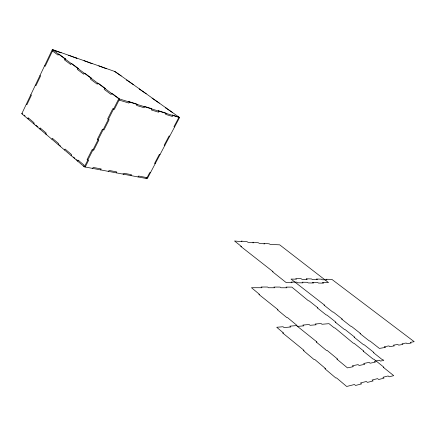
<?xml version="1.0" encoding="UTF-8"?>
<svg xmlns="http://www.w3.org/2000/svg" width="436" height="436" viewBox="0 0 436 436"><rect width="100%" height="100%" fill="white"/><g stroke="black" fill="none" stroke-linecap="round" stroke-linejoin="round"><path stroke-width="0.65" d="M21.8 113.703L52.331 49.519L115.164 71.618L179.561 117.567L147.281 178.678L84.393 166.857L21.8 113.703L22.65 113.91M51.922 139.28L52.396 138.31L58.702 143.651L58.217 144.627M64.615 150.055L65.1 149.074L71.597 154.584L71.106 155.57M77.701 161.167L78.197 160.175L84.224 165.282L83.717 166.285L84.557 166.438M84.393 166.857L118.788 98.754L52.331 49.519M85.227 167.01L88.595 160.35L87.086 159.614L92.165 149.553L93.675 150.295L98.792 140.174L97.277 139.427L102.422 129.23L103.942 129.988L109.125 119.731L107.605 118.963L112.82 108.629L114.346 109.403L119.6 99.005L112.483 93.735L111.671 93.478L111.147 94.519L104.15 89.32L104.662 88.29L105.474 88.546L98.58 83.445L97.762 83.178L97.255 84.203L90.47 79.167L90.971 78.148L91.789 78.415L85.102 73.466L84.284 73.194L83.788 74.207L77.205 69.319L77.695 68.316L78.518 68.588L72.038 63.792L71.21 63.509L70.725 64.512L64.343 59.77L64.822 58.778L65.651 59.062L59.356 54.402L58.528 54.113L58.059 55.105L52.478 50.963M92.645 168.405L93.146 167.419L101.185 168.945L100.689 169.92M108.537 171.392L109.027 170.432L116.674 171.882L116.183 172.83M130.942 175.604L131.421 174.678L124.14 173.299L123.65 174.237L122.99 173.692M138.054 176.94L138.534 176.03L147.074 177.648M297.439 326.401L303.843 325.845L302.878 325.049L309.108 324.52L310.067 325.305L316.111 324.782L315.163 324.008L321.043 323.507L321.981 324.27L329 323.659L334.303 327.916L334.859 327.861L353.427 343.279L353.961 343.203L363.766 351.073L363.237 351.16L373.221 359.177L373.739 359.073L383.887 367.221L383.38 367.335L393.713 375.641L389.185 376.808L388.133 375.957L382.939 377.276L384.002 378.137L378.661 379.511L377.587 378.633L372.072 380.034L373.156 380.928L367.477 382.388L366.376 381.478L360.501 382.972L361.613 383.893L355.558 385.451L354.435 384.508L346.675 386.481L336.543 377.903L335.889 378.05L324.836 368.687L325.501 368.556L314.672 359.389L313.996 359.504L303.369 350.506L304.055 350.402L282.719 333.011L283.427 332.946L276.724 327.273L283.035 326.733L284.027 327.567L290.834 326.978L289.853 326.155L297.112 325.539L287.471 317.55L286.812 317.593L277.334 309.734L278.005 309.702L258.875 294.425L259.556 294.414L251.468 287.711L261.992 287.727L261.115 287.008L267.6 287.03L268.478 287.744L274.778 287.755L273.912 287.052L280.054 287.073L280.915 287.765L286.888 287.776L286.038 287.095L291.858 287.111L308.508 300.845L309.07 300.829L317.882 307.849L317.326 307.876L326.292 315.026L326.837 314.988L335.943 322.242L335.404 322.291L344.669 329.676L345.198 329.621L354.61 337.121L354.087 337.186L363.668 344.827L364.18 344.745L373.914 352.501L373.407 352.593L382.318 359.7L382.813 359.596L383.811 360.392L380.486 361.079L379.483 360.272L374.366 361.313L375.38 362.131L370.126 363.21L369.101 362.381L363.678 363.482L364.714 364.327L359.133 365.477L358.087 364.621L352.326 365.793L353.383 366.66L347.454 367.88L336.87 359.106L337.486 358.997L327.109 350.402L326.488 350.495L316.296 342.042L316.928 341.96L296.464 325.594M150.453 172.678L149.771 172.542L146.6 178.547L145.946 178.024M155.232 163.631L154.557 163.484L159.363 154.371L160.039 154.529M46.559 134.201L45.715 134.01L46.189 133.045L40.068 127.862L39.605 128.822L40.45 129.018M34.428 123.906L33.583 123.71L34.041 122.756L28.1 117.72L27.648 118.668L28.498 118.875M164.873 145.373L164.203 145.204L169.075 135.983L169.74 136.163M174.634 126.892L173.975 126.702L178.907 117.36L178.215 116.87M119.072 100.051L128.876 103.065L129.399 102.04L128.685 101.512L136.403 103.91L137.111 104.427L136.593 105.436L144.12 107.752L144.638 106.755L143.929 106.242L151.265 108.515L151.968 109.027L151.461 110.008L158.617 112.21L159.124 111.24L158.421 110.733L165.407 112.897L166.105 113.398L165.598 114.357L172.416 116.456L172.912 115.507L172.22 115.011L178.874 117.071M118.788 98.754L179.561 117.567M172.71 112.673L165.288 107.643L165.953 107.856M159.287 103.103L152.05 98.193L152.72 98.416M146.245 93.794L139.182 89.009L139.858 89.238M133.558 84.742L126.658 80.071L127.339 80.306M121.208 75.935L114.477 71.379M105.899 68.359L106.504 68.795L98.77 65.852M91.478 63.291L92.083 63.727L84.012 60.664M76.371 57.977L76.981 58.424L68.55 55.225M60.539 52.407L61.149 52.86L52.947 49.977L45.186 66.283L44.576 65.82M39.965 75.515L40.564 75.989L35.975 85.63L35.381 85.151M30.825 94.726L31.414 95.212L26.885 104.733L26.296 104.248M24.111 115.153L25.086 115.981M35.937 125.187L37.943 126.887M59.062 144.806L60.533 146.06M73.466 157.031L74.987 158.323M76.507 159.609L78.028 160.9M385.233 347.432L379.385 348.424L369.864 340.908L369.374 340.979L360.005 333.573L360.507 333.513L351.291 326.242L350.784 326.292L341.715 319.125L342.227 319.081L333.311 312.04L332.788 312.072L324.002 305.129L324.531 305.107L291.025 279.073L296.535 279.193L295.722 278.555L301.107 278.68L301.914 279.312L307.162 279.427L306.355 278.8L311.484 278.92L312.28 279.536L317.277 279.645L316.487 279.035L321.376 279.149L322.155 279.748L326.924 279.852L326.144 279.258L331.883 279.389L414.2 341.693L410.243 342.353L411.143 343.039L407.099 343.726L406.194 343.028L402.036 343.726L402.946 344.429L398.689 345.149L397.768 344.435L393.392 345.165L394.324 345.89L389.839 346.653L388.901 345.917L384.29 346.685L385.233 347.432M291.962 282.713L286.245 282.637L272.462 271.65L273.05 271.672L240.786 246.411L241.397 246.46L234.535 240.994L241.991 241.708L241.239 241.113L247.13 241.686L247.871 242.274L253.616 242.819L252.88 242.242L258.494 242.787L259.224 243.359L264.707 243.882L263.976 243.315L269.334 243.833L270.058 244.394L279.689 244.836L328.531 282.61L322.607 282.523L323.403 283.133L318.476 283.068L317.68 282.452L312.628 282.375L313.435 283.002L308.263 282.931L307.451 282.299L302.148 282.217L302.966 282.86L297.532 282.79L296.709 282.136L291.128 282.054L291.962 282.713"/></g></svg>
